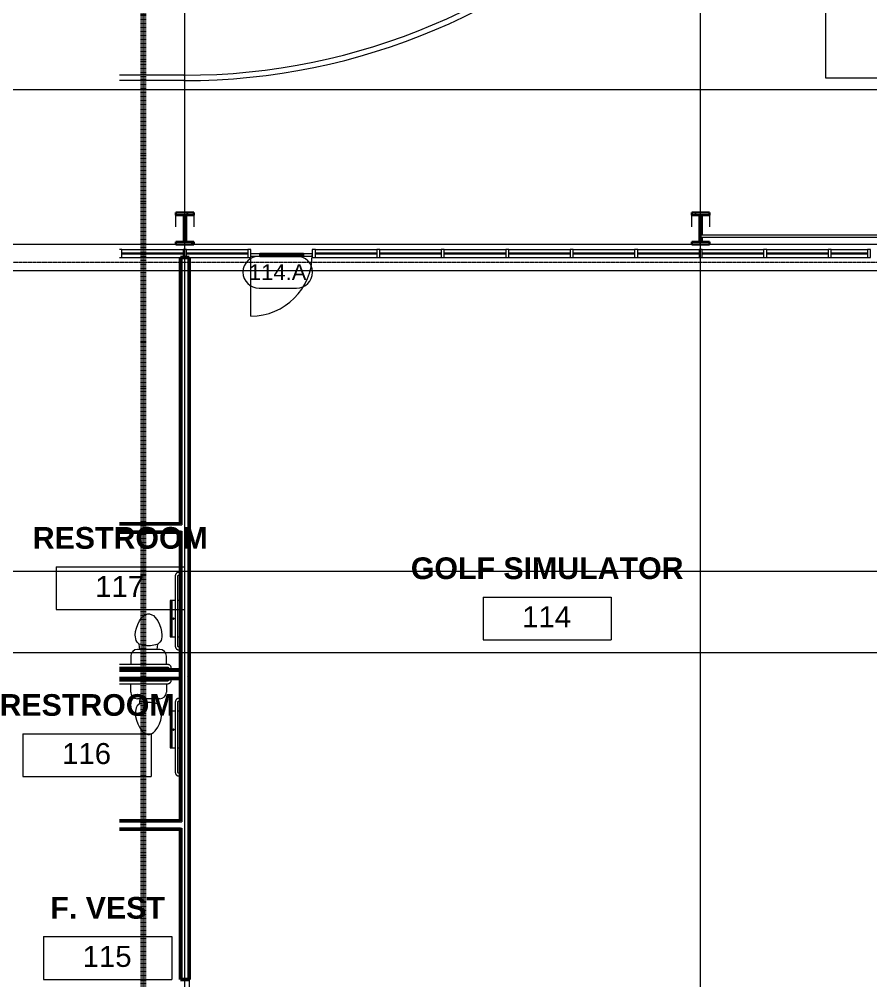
# Model space of a CAD drawing. Header units: inches. Extents: x 23906 to 26716, y -23130 to -20467.
# Drawn here: x 24151 to 24629, y -22773 to -22233 of the extents above; entities that cross this region are included whole.
import ezdxf

# ---------------------------------------------------------------- set-up
doc = ezdxf.new("R2010")
doc.units = ezdxf.units.IN
doc.header["$MEASUREMENT"] = 0
doc.linetypes.add('Dash_2_', pattern=[0.25, 0.125, -0.125])
doc.linetypes.add('Grid Line 1_2_', pattern=[0.875, 0.5, -0.125, 0.125, -0.125])
for name, color, linetype, lineweight in [('A-ANNO-MATC', 214, 'Dash_2_', 140), ('A-AREA', 32, 'Continuous', 9), ('A-AREA-IDEN', 2, 'Continuous', 9), ('A-DOOR', 31, 'Continuous', 13), ('A-DOOR-IDEN', 31, 'Continuous', 9), ('A-FLOR', 192, 'Continuous', 13), ('A-FLOR-HRAL', 11, 'Continuous', 9), ('A-GLAZ-CURT', 52, 'Continuous', 9), ('A-GLAZ-CWMG', 51, 'Continuous', 9), ('A-WALL', 113, 'Continuous', 13), ('A-WALL-PATT', 111, 'Continuous', 50), ('G-ANNO-SYMB', 111, 'Continuous', 9), ('I-WALL', 2, 'Continuous', 13), ('P-SANR-FIXT', 6, 'Continuous', 9), ('Q-SPCQ', 91, 'Continuous', 9), ('S-BEAM', 12, 'Continuous', 9), ('S-GRID', 1, 'Continuous', 9)]:
    doc.layers.add(name, color=color, linetype=linetype, lineweight=lineweight)
doc.styles.add('Arial_1', font='arial.ttf', dxfattribs={"height": 8.851796})
doc.styles.add('Arial_2', font='arial.ttf', dxfattribs={"height": 11.802395})
doc.styles.add('Arial_B_1', font='arialbd.ttf', dxfattribs={"height": 12.177074})
pattern_1 = [(0, (0, 0), (30.72, 7.68), [1.267, -21.773, 1.267, -21.773, -122.88]), (0, (0, 0), (30.72, 7.68), [-46.08, 1.267, -44.813, 1.267, -21.773, -53.76]), (0, (0, 0), (30.72, 7.68), [-115.2, 1.267, -14.093, 1.267, -37.133]), (120, (11.52, 3.84), (-22.0110751, 22.7643004), [1.267, -21.773, 1.267, -21.773, -122.88]), (120, (11.52, 3.84), (-22.0110751, 22.7643004), [-46.08, 1.267, -44.813, 1.267, -21.773, -53.76]), (120, (11.52, 3.84), (-22.0110751, 22.7643004), [-115.2, 1.267, -14.093, 1.267, -37.133]), (240, (15.36, 19.2), (-8.7089249, -30.4443004), [1.267, -21.773, 1.267, -21.773, -122.88]), (240, (15.36, 19.2), (-8.7089249, -30.4443004), [-46.08, 1.267, -44.813, 1.267, -21.773, -53.76]), (240, (15.36, 19.2), (-8.7089249, -30.4443004), [-115.2, 1.267, -14.093, 1.267, -37.133])]
pattern_2 = [(225, (24533.39, -22360.053), (9.503515, -9.503515), []), (225, (24533.39, -22374.453), (9.503515, -9.503515), [])]
pattern_3 = [(225, (24243.89, -22360.053), (9.503515, -9.503515), []), (225, (24243.89, -22374.453), (9.503515, -9.503515), [])]

# ---------------------------------------------------------------- blocks, each defined once
blk = doc.blocks.new('Toilet-Domestic-3D - Toilet-Domestic-3D-3240-Enlarged First Floor Plan _East_')
at = {"layer": 'P-SANR-FIXT', "color": 7}
for p, q in [((-9.98, 17.98), (-9.98, 19.48)), ((-9.98, 11.75), (-9.98, 16.48)), ((9.98, 19.48), (9.98, 17.98)), ((9.98, 16.48), (9.98, 11.75)), ((6.25, 8.02), (-6.25, 8.02)), ((-4.86, 8.02), (-5.21, 5)), ((-3.84, 5.5), (-5.21, 5)), ((-1, 6), (-3.84, 5.5)), ((1, 6), (-1, 6)), ((3.84, 5.5), (1, 6)), ((5.21, 5), (3.84, 5.5)), ((4.86, 8.02), (5.21, 5)), ((-7.41, 1), (-7.5, 0)), ((-7.5, 0), (-7.33, -1.99)), ((-7.24, 2), (-7.41, 1)), ((-6.97, 3), (-7.24, 2)), ((-6.4, 4), (-6.97, 3)), ((-5.21, 5), (-6.4, 4)), ((6.4, 4), (5.21, 5)), ((6.97, 3), (6.4, 4)), ((7.24, 2), (6.97, 3)), ((7.41, 1), (7.24, 2)), ((7.33, -1.99), (7.5, 0)), ((7.5, 0), (7.41, 1)), ((-7.33, -1.99), (-6.79, -4)), ((-6.79, -4), (-6.06, -6)), ((6.06, -6), (6.79, -4)), ((6.79, -4), (7.33, -1.99)), ((-6.06, -6), (-5.13, -8)), ((-5.13, -8), (-3.74, -10)), ((-3.74, -10), (-2.74, -11)), ((2.74, -11), (3.74, -10)), ((3.74, -10), (5.13, -8)), ((5.13, -8), (6.06, -6)), ((-2.74, -11), (-1.87, -11.5)), ((-1.87, -11.5), (-0.5, -12)), ((-0.5, -12), (0.5, -12)), ((0.5, -12), (1.87, -11.5)), ((1.87, -11.5), (2.74, -11))]:
    blk.add_line(p, q, dxfattribs=at)
for centre, start, end in [((-6.25, 11.75), 180, 270), ((6.25, 11.75), 270, 360)]:
    blk.add_arc(centre, 3.73, start, end, dxfattribs=at)
blk = doc.blocks.new('Toilet-Domestic-3D - Toilet-Domestic-3D-V19-Enlarged First Floor Plan _East_')
at = {"layer": 'P-SANR-FIXT', "color": 7}
for p, q in [((-3.74, 10), (-2.74, 11)), ((-2.74, 11), (-1.87, 11.5)), ((-1.87, 11.5), (-0.5, 12)), ((-0.5, 12), (0.5, 12)), ((0.5, 12), (1.87, 11.5)), ((1.87, 11.5), (2.74, 11)), ((2.74, 11), (3.74, 10)), ((-6.79, 4), (-6.06, 6)), ((-6.06, 6), (-5.13, 8)), ((-5.13, 8), (-3.74, 10)), ((3.74, 10), (5.13, 8)), ((5.13, 8), (6.06, 6)), ((6.06, 6), (6.79, 4)), ((-7.5, 0), (-7.33, 1.99)), ((-7.33, 1.99), (-6.79, 4)), ((6.79, 4), (7.33, 1.99)), ((7.33, 1.99), (7.5, 0)), ((-7.41, -1), (-7.5, 0)), ((-7.24, -2), (-7.41, -1)), ((-6.97, -3), (-7.24, -2)), ((-6.4, -4), (-6.97, -3)), ((-5.21, -5), (-6.4, -4)), ((-3.84, -5.5), (-5.21, -5)), ((-4.86, -8.02), (-5.21, -5)), ((5.21, -5), (3.84, -5.5)), ((4.86, -8.02), (5.21, -5)), ((6.4, -4), (5.21, -5)), ((6.97, -3), (6.4, -4)), ((7.24, -2), (6.97, -3)), ((7.41, -1), (7.24, -2)), ((7.5, 0), (7.41, -1)), ((6.25, -8.02), (-6.25, -8.02)), ((-1, -6), (-3.84, -5.5)), ((1, -6), (-1, -6)), ((3.84, -5.5), (1, -6)), ((-9.98, -11.75), (-9.98, -16.48)), ((9.98, -16.48), (9.98, -11.75)), ((-9.98, -17.98), (-9.98, -19.48)), ((9.98, -19.48), (9.98, -17.98))]:
    blk.add_line(p, q, dxfattribs=at)
for centre, start, end in [((-6.25, -11.75), 90, 180), ((6.25, -11.75), 0, 90)]:
    blk.add_arc(centre, 3.73, start, end, dxfattribs=at)
blk = doc.blocks.new('817_Grab_Bars - 8170-001420-V35-Enlarged First Floor Plan _East_')
at = {"layer": 'Q-SPCQ', "color": 7}
for p, q in [((24234.27, -22595.24), (24207.11, -22595.24)), ((24207.11, -22596.74), (24234.27, -22596.74)), ((24234.77, -22597.24), (24234.77, -22597.96)), ((24236.27, -22597.96), (24236.27, -22597.24)), ((24233.95, -22597.96), (24233.95, -22598.24)), ((24233.95, -22597.96), (24235.52, -22597.96)), ((24235.52, -22597.96), (24237.08, -22597.96)), ((24237.08, -22598.24), (24237.08, -22597.96))]:
    blk.add_line(p, q, dxfattribs=at)
at = {"layer": 'Q-SPCQ', "color": 7, "flags": 128}
for points in [[(24236.27, -22597.24), (24236.26, -22597.16), (24236.26, -22597.08), (24236.25, -22597), (24236.24, -22596.92), (24236.23, -22596.84), (24236.21, -22596.76), (24236.19, -22596.69), (24236.16, -22596.61), (24236.14, -22596.54), (24236.11, -22596.46), (24236.07, -22596.39), (24236.04, -22596.32), (24236, -22596.25), (24235.96, -22596.18), (24235.92, -22596.11), (24235.87, -22596.05), (24235.82, -22595.98), (24235.77, -22595.92), (24235.71, -22595.86), (24235.66, -22595.81), (24235.6, -22595.75), (24235.54, -22595.7), (24235.48, -22595.65), (24235.41, -22595.6), (24235.35, -22595.56), (24235.28, -22595.52), (24235.21, -22595.48), (24235.14, -22595.44), (24235.06, -22595.41), (24234.99, -22595.38), (24234.91, -22595.35), (24234.84, -22595.32), (24234.76, -22595.3), (24234.68, -22595.28), (24234.61, -22595.27), (24234.53, -22595.26), (24234.45, -22595.25), (24234.37, -22595.24), (24234.29, -22595.24), (24234.27, -22595.24)], [(24234.27, -22596.74), (24234.29, -22596.74), (24234.31, -22596.74), (24234.33, -22596.74), (24234.34, -22596.75), (24234.36, -22596.75), (24234.38, -22596.75), (24234.4, -22596.76), (24234.42, -22596.77), (24234.44, -22596.77), (24234.46, -22596.78), (24234.48, -22596.79), (24234.5, -22596.8), (24234.51, -22596.81), (24234.53, -22596.82), (24234.55, -22596.83), (24234.56, -22596.84), (24234.58, -22596.85), (24234.59, -22596.86), (24234.61, -22596.88), (24234.62, -22596.89), (24234.64, -22596.91), (24234.65, -22596.92), (24234.66, -22596.94), (24234.67, -22596.95), (24234.69, -22596.97), (24234.7, -22596.99), (24234.71, -22597), (24234.72, -22597.02), (24234.72, -22597.04), (24234.73, -22597.06), (24234.74, -22597.08), (24234.74, -22597.1), (24234.75, -22597.12), (24234.75, -22597.14), (24234.76, -22597.16), (24234.76, -22597.18), (24234.76, -22597.19), (24234.76, -22597.21), (24234.77, -22597.23), (24234.77, -22597.24)]]:
    blk.add_lwpolyline(points, dxfattribs=at)
blk = doc.blocks.new('817_Grab_Bars - 8170-001420-V36-Enlarged First Floor Plan _East_')
at = {"layer": 'Q-SPCQ', "color": 7}
for p, q in [((24234.27, -22604.49), (24207.11, -22604.49)), ((24207.11, -22605.99), (24234.27, -22605.99)), ((24233.95, -22602.99), (24233.95, -22603.27)), ((24235.52, -22603.27), (24233.95, -22603.27)), ((24234.77, -22603.27), (24234.77, -22603.99)), ((24237.08, -22603.27), (24235.52, -22603.27)), ((24236.27, -22603.99), (24236.27, -22603.27)), ((24237.08, -22603.27), (24237.08, -22602.99))]:
    blk.add_line(p, q, dxfattribs=at)
at = {"layer": 'Q-SPCQ', "color": 7, "flags": 128}
for points in [[(24234.27, -22605.99), (24234.35, -22605.99), (24234.43, -22605.98), (24234.5, -22605.98), (24234.58, -22605.96), (24234.66, -22605.95), (24234.74, -22605.93), (24234.82, -22605.91), (24234.89, -22605.89), (24234.97, -22605.86), (24235.04, -22605.83), (24235.12, -22605.8), (24235.19, -22605.76), (24235.26, -22605.73), (24235.33, -22605.68), (24235.39, -22605.64), (24235.46, -22605.59), (24235.52, -22605.55), (24235.58, -22605.49), (24235.64, -22605.44), (24235.7, -22605.38), (24235.75, -22605.33), (24235.81, -22605.26), (24235.86, -22605.2), (24235.9, -22605.14), (24235.95, -22605.07), (24235.99, -22605), (24236.03, -22604.93), (24236.07, -22604.86), (24236.1, -22604.79), (24236.13, -22604.72), (24236.16, -22604.64), (24236.18, -22604.56), (24236.2, -22604.49), (24236.22, -22604.41), (24236.24, -22604.33), (24236.25, -22604.25), (24236.26, -22604.17), (24236.26, -22604.09), (24236.27, -22604.01), (24236.27, -22603.99)], [(24234.77, -22603.99), (24234.76, -22604.01), (24234.76, -22604.03), (24234.76, -22604.05), (24234.76, -22604.07), (24234.76, -22604.09), (24234.75, -22604.11), (24234.75, -22604.13), (24234.74, -22604.15), (24234.73, -22604.17), (24234.73, -22604.19), (24234.72, -22604.2), (24234.71, -22604.22), (24234.7, -22604.24), (24234.69, -22604.26), (24234.68, -22604.27), (24234.67, -22604.29), (24234.65, -22604.3), (24234.64, -22604.32), (24234.63, -22604.33), (24234.61, -22604.35), (24234.6, -22604.36), (24234.58, -22604.38), (24234.57, -22604.39), (24234.55, -22604.4), (24234.54, -22604.41), (24234.52, -22604.42), (24234.5, -22604.43), (24234.48, -22604.44), (24234.46, -22604.45), (24234.45, -22604.46), (24234.43, -22604.46), (24234.41, -22604.47), (24234.39, -22604.47), (24234.37, -22604.48), (24234.35, -22604.48), (24234.33, -22604.49), (24234.31, -22604.49), (24234.29, -22604.49), (24234.27, -22604.49), (24234.27, -22604.49)]]:
    blk.add_lwpolyline(points, dxfattribs=at)
blk = doc.blocks.new('817_Grab_Bars - 8170-001420-V28-Enlarged First Floor Plan _East_')
at = {"layer": 'Q-SPCQ', "color": 7}
for p, q in [((25498.52, -22645.55), (25498.52, -22685.05)), ((25500.02, -22685.05), (25500.02, -22645.55)), ((25501.23, -22643.55), (25500.52, -22643.55)), ((25500.52, -22645.05), (25501.23, -22645.05)), ((25501.52, -22642.74), (25501.23, -22642.74)), ((25501.23, -22644.3), (25501.23, -22642.74)), ((25501.23, -22645.87), (25501.23, -22644.3)), ((25501.23, -22645.87), (25501.52, -22645.87)), ((25501.23, -22685.55), (25500.52, -22685.55)), ((25500.52, -22687.05), (25501.23, -22687.05)), ((25501.52, -22684.74), (25501.23, -22684.74)), ((25501.23, -22686.3), (25501.23, -22684.74)), ((25501.23, -22687.87), (25501.23, -22686.3)), ((25501.23, -22687.87), (25501.52, -22687.87))]:
    blk.add_line(p, q, dxfattribs=at)
at = {"layer": 'Q-SPCQ', "color": 7, "flags": 128}
for points in [[(25500.52, -22643.55), (25500.44, -22643.55), (25500.36, -22643.56), (25500.28, -22643.57), (25500.2, -22643.58), (25500.12, -22643.59), (25500.04, -22643.61), (25499.96, -22643.63), (25499.89, -22643.65), (25499.81, -22643.68), (25499.74, -22643.71), (25499.66, -22643.74), (25499.59, -22643.78), (25499.52, -22643.82), (25499.45, -22643.86), (25499.39, -22643.9), (25499.32, -22643.95), (25499.26, -22644), (25499.2, -22644.05), (25499.14, -22644.1), (25499.08, -22644.16), (25499.03, -22644.22), (25498.97, -22644.28), (25498.92, -22644.34), (25498.88, -22644.41), (25498.83, -22644.47), (25498.79, -22644.54), (25498.75, -22644.61), (25498.72, -22644.68), (25498.68, -22644.75), (25498.65, -22644.83), (25498.62, -22644.9), (25498.6, -22644.98), (25498.58, -22645.06), (25498.56, -22645.13), (25498.54, -22645.21), (25498.53, -22645.29), (25498.52, -22645.37), (25498.52, -22645.45), (25498.52, -22645.53), (25498.52, -22645.55)], [(25500.02, -22645.55), (25500.02, -22645.53), (25500.02, -22645.51), (25500.02, -22645.49), (25500.02, -22645.47), (25500.03, -22645.45), (25500.03, -22645.43), (25500.03, -22645.41), (25500.04, -22645.4), (25500.05, -22645.38), (25500.05, -22645.36), (25500.06, -22645.34), (25500.07, -22645.32), (25500.08, -22645.3), (25500.09, -22645.29), (25500.1, -22645.27), (25500.11, -22645.25), (25500.13, -22645.24), (25500.14, -22645.22), (25500.15, -22645.21), (25500.17, -22645.19), (25500.18, -22645.18), (25500.2, -22645.17), (25500.21, -22645.16), (25500.23, -22645.14), (25500.25, -22645.13), (25500.26, -22645.12), (25500.28, -22645.11), (25500.3, -22645.1), (25500.32, -22645.09), (25500.33, -22645.09), (25500.35, -22645.08), (25500.37, -22645.07), (25500.39, -22645.07), (25500.41, -22645.06), (25500.43, -22645.06), (25500.45, -22645.06), (25500.47, -22645.05), (25500.49, -22645.05), (25500.51, -22645.05), (25500.52, -22645.05)], [(25498.52, -22685.05), (25498.52, -22685.13), (25498.52, -22685.21), (25498.53, -22685.29), (25498.54, -22685.37), (25498.56, -22685.45), (25498.57, -22685.53), (25498.59, -22685.61), (25498.62, -22685.68), (25498.64, -22685.76), (25498.67, -22685.83), (25498.71, -22685.9), (25498.74, -22685.98), (25498.78, -22686.05), (25498.82, -22686.12), (25498.86, -22686.18), (25498.91, -22686.25), (25498.96, -22686.31), (25499.01, -22686.37), (25499.07, -22686.43), (25499.12, -22686.49), (25499.18, -22686.54), (25499.24, -22686.59), (25499.3, -22686.64), (25499.37, -22686.69), (25499.43, -22686.74), (25499.5, -22686.78), (25499.57, -22686.82), (25499.64, -22686.85), (25499.72, -22686.89), (25499.79, -22686.92), (25499.87, -22686.94), (25499.94, -22686.97), (25500.02, -22686.99), (25500.1, -22687.01), (25500.18, -22687.02), (25500.25, -22687.04), (25500.33, -22687.04), (25500.41, -22687.05), (25500.49, -22687.05), (25500.52, -22687.05)], [(25500.52, -22685.55), (25500.5, -22685.55), (25500.48, -22685.55), (25500.46, -22685.55), (25500.44, -22685.55), (25500.42, -22685.54), (25500.4, -22685.54), (25500.38, -22685.53), (25500.36, -22685.53), (25500.34, -22685.52), (25500.32, -22685.51), (25500.3, -22685.51), (25500.28, -22685.5), (25500.27, -22685.49), (25500.25, -22685.48), (25500.23, -22685.47), (25500.22, -22685.45), (25500.2, -22685.44), (25500.19, -22685.43), (25500.17, -22685.42), (25500.16, -22685.4), (25500.14, -22685.39), (25500.13, -22685.37), (25500.12, -22685.36), (25500.11, -22685.34), (25500.09, -22685.32), (25500.08, -22685.31), (25500.07, -22685.29), (25500.07, -22685.27), (25500.06, -22685.25), (25500.05, -22685.23), (25500.04, -22685.22), (25500.04, -22685.2), (25500.03, -22685.18), (25500.03, -22685.16), (25500.02, -22685.14), (25500.02, -22685.12), (25500.02, -22685.1), (25500.02, -22685.08), (25500.02, -22685.06), (25500.02, -22685.05)]]:
    blk.add_lwpolyline(points, dxfattribs=at)
blk = doc.blocks.new('Dispenser-Toilet_Tissue-Frost_Products_LTD_-Jumbo-169 - Steel-Brushed-Stainless_Steel-V37-Enlarged First Floor Plan _East_')
at = {"layer": 'Q-SPCQ', "color": 50, "lineweight": 20}
for p, q in [((24235.66, -22559.4), (24235.66, -22560.75)), ((24235.82, -22559.24), (24235.82, -22579.74)), ((24236.58, -22559.24), (24235.82, -22559.24)), ((24236.58, -22559.3), (24236.58, -22559.24)), ((24236.58, -22579.68), (24236.58, -22559.3)), ((24236.62, -22559.3), (24236.58, -22559.3)), ((24236.62, -22559.3), (24236.62, -22579.68)), ((24236.68, -22579.74), (24236.68, -22559.24)), ((24238.52, -22559.24), (24236.68, -22559.24)), ((24241.52, -22559.24), (24240.02, -22559.24)), ((24235.56, -22560.91), (24235.56, -22563.08)), ((24235.56, -22564.74), (24235.56, -22574.24)), ((24235.66, -22560.75), (24235.66, -22578.23)), ((24235.66, -22563.24), (24235.66, -22564.55)), ((24237.28, -22569.45), (24237.28, -22569.53)), ((24237.61, -22569.45), (24237.28, -22569.45)), ((24237.28, -22569.53), (24237.61, -22569.53)), ((24237.61, -22569.53), (24237.61, -22569.45)), ((24235.56, -22575.89), (24235.56, -22578.07)), ((24235.66, -22574.43), (24235.66, -22575.73)), ((24235.66, -22578.23), (24235.66, -22579.58)), ((24235.82, -22579.74), (24236.58, -22579.74)), ((24236.58, -22579.74), (24236.58, -22579.68)), ((24236.58, -22579.68), (24236.62, -22579.68)), ((24236.68, -22579.74), (24238.52, -22579.74)), ((24240.02, -22579.74), (24241.52, -22579.74))]:
    blk.add_line(p, q, dxfattribs=at)
for radius in [0.438, 0.357]:
    blk.add_circle((24237.43, -22569.49), radius, dxfattribs=at)
for centre, radius, start, end in [((24235.82, -22559.4), 0.16, 90, 179.0019), ((24236.68, -22559.3), 0.0601, 90, 177.3185), ((24235.74, -22560.91), 0.18, 116.3878, 180), ((24235.67, -22562.47), 0.118, 97.6431, 169.1884), ((24235.71, -22562.46), 0.151, 182.679, 250.3653), ((24235.74, -22562.49), 0.18, 180, 243.6084), ((24235.71, -22562.49), 0.151, 183.1667, 250.3726), ((24235.67, -22563.07), 0.119, 98.4805, 169.9599), ((24235.71, -22563.06), 0.151, 182.679, 250.3659), ((24235.71, -22563.07), 0.151, 182.679, 250.3659), ((24235.74, -22563.08), 0.18, 180, 243.6122), ((24235.78, -22564.74), 0.22, 123.0557, 180), ((24235.78, -22574.24), 0.22, 180, 236.9443), ((24235.74, -22575.89), 0.18, 116.3878, 180), ((24235.71, -22575.9), 0.151, 109.6341, 177.321), ((24235.71, -22575.91), 0.151, 109.6341, 177.321), ((24235.67, -22575.91), 0.119, 190.0401, 261.5195), ((24235.74, -22576.48), 0.18, 116.3878, 180), ((24235.71, -22576.49), 0.151, 109.6341, 176.8331), ((24235.71, -22576.52), 0.151, 109.6341, 177.321), ((24235.67, -22576.51), 0.118, 190.8116, 262.3569), ((24235.74, -22578.07), 0.18, 180, 243.6122), ((24235.82, -22579.58), 0.16, 180, 270), ((24236.68, -22579.68), 0.06, 180, 270)]:
    blk.add_arc(centre, radius, start, end, dxfattribs=at)
blk = doc.blocks.new('Dispenser-Toilet_Tissue-Frost_Products_LTD_-Jumbo-169 - Steel-Brushed-Stainless_Steel-V38-Enlarged First Floor Plan _East_')
at = {"layer": 'Q-SPCQ', "color": 50, "lineweight": 20}
for p, q in [((24235.56, -22623.16), (24235.56, -22625.33)), ((24235.66, -22621.65), (24235.66, -22623)), ((24235.66, -22623), (24235.66, -22640.48)), ((24235.82, -22621.49), (24235.82, -22641.99)), ((24236.58, -22621.49), (24235.82, -22621.49)), ((24236.58, -22621.55), (24236.58, -22621.49)), ((24236.58, -22641.93), (24236.58, -22621.55)), ((24236.62, -22621.55), (24236.58, -22621.55)), ((24236.62, -22621.55), (24236.62, -22641.93)), ((24236.68, -22641.99), (24236.68, -22621.49)), ((24238.52, -22621.49), (24236.68, -22621.49)), ((24241.52, -22621.49), (24240.01, -22621.49)), ((24235.56, -22626.99), (24235.56, -22636.49)), ((24235.66, -22625.49), (24235.66, -22626.8)), ((24237.28, -22631.7), (24237.28, -22631.78)), ((24237.61, -22631.7), (24237.28, -22631.7)), ((24237.28, -22631.78), (24237.61, -22631.78)), ((24237.61, -22631.78), (24237.61, -22631.7)), ((24235.56, -22638.14), (24235.56, -22640.32)), ((24235.66, -22636.68), (24235.66, -22637.98)), ((24235.66, -22640.48), (24235.66, -22641.83)), ((24235.82, -22641.99), (24236.58, -22641.99)), ((24236.58, -22641.99), (24236.58, -22641.93)), ((24236.58, -22641.93), (24236.62, -22641.93)), ((24236.68, -22641.99), (24238.52, -22641.99)), ((24240.02, -22641.99), (24241.52, -22641.99))]:
    blk.add_line(p, q, dxfattribs=at)
for radius in [0.438, 0.357]:
    blk.add_circle((24237.43, -22631.74), radius, dxfattribs=at)
for centre, radius, start, end in [((24235.74, -22623.16), 0.18, 116.3878, 180), ((24235.82, -22621.65), 0.16, 90, 179.0019), ((24236.68, -22621.55), 0.0601, 90, 177.3185), ((24235.67, -22624.72), 0.118, 97.6431, 169.1884), ((24235.71, -22624.71), 0.151, 182.679, 250.3653), ((24235.74, -22624.74), 0.18, 180, 243.6084), ((24235.71, -22624.74), 0.151, 183.1667, 250.3726), ((24235.67, -22625.32), 0.119, 98.4805, 169.9599), ((24235.71, -22625.31), 0.151, 182.679, 250.3659), ((24235.71, -22625.32), 0.151, 182.679, 250.3659), ((24235.74, -22625.33), 0.18, 180, 243.6122), ((24235.78, -22626.99), 0.22, 123.0557, 180), ((24235.78, -22636.49), 0.22, 180, 236.9443), ((24235.74, -22638.14), 0.18, 116.3878, 180), ((24235.71, -22638.15), 0.151, 109.6341, 177.321), ((24235.71, -22638.16), 0.151, 109.6341, 177.321), ((24235.67, -22638.16), 0.119, 190.0401, 261.5195), ((24235.74, -22638.73), 0.18, 116.3878, 180), ((24235.71, -22638.74), 0.151, 109.6341, 176.8331), ((24235.71, -22638.77), 0.151, 109.6341, 177.321), ((24235.67, -22638.76), 0.118, 190.8116, 262.3569), ((24235.74, -22640.32), 0.18, 180, 243.6122), ((24235.82, -22641.83), 0.16, 180, 270), ((24236.68, -22641.93), 0.06, 180, 270)]:
    blk.add_arc(centre, radius, start, end, dxfattribs=at)
blk = doc.blocks.new('Locker Rooms and Restrooms_rvt-1-Enlarged First Floor Plan _East_')
at = {"layer": 'A-WALL-PATT', "lineweight": 9}
h = blk.add_hatch(dxfattribs=at)
h.set_pattern_fill('FP_8', style=0, pattern_type=2)
h.set_pattern_definition(pattern_1)
h.paths.add_polyline_path([(24241.52, -22598.87), (24241.52, -22598.24), (24207.11, -22598.24), (24207.11, -22598.87), (24240.89, -22598.87)], flags=0)
at = {"layer": 'A-WALL', "color": 10}
for p, q in [((24207.11, -22598.87), (24240.89, -22598.87)), ((24207.11, -22602.37), (24240.89, -22602.37)), ((24240.89, -22602.37), (24240.89, -22598.87))]:
    blk.add_line(p, q, dxfattribs=at)
at = {"layer": 'I-WALL', "color": 250, "lineweight": 50}
for p, q in [((24241.52, -22598.24), (24207.11, -22598.24)), ((24241.52, -22598.87), (24241.52, -22598.24)), ((24241.52, -22602.37), (24241.52, -22598.87)), ((24241.52, -22602.99), (24241.52, -22602.37)), ((24207.11, -22602.99), (24241.52, -22602.99))]:
    blk.add_line(p, q, dxfattribs=at)
at = {"color": 10, "lineweight": 13}
for name, p in [('817_Grab_Bars - 8170-001420-V28-Enlarged First Floor Plan _East_', (-1260, 100.06)), ('Dispenser-Toilet_Tissue-Frost_Products_LTD_-Jumbo-169 - Steel-Brushed-Stainless_Steel-V37-Enlarged First Floor Plan _East_', (0, 0)), ('Toilet-Domestic-3D - Toilet-Domestic-3D-V19-Enlarged First Floor Plan _East_', (24223.52, -22578.76)), ('817_Grab_Bars - 8170-001420-V35-Enlarged First Floor Plan _East_', (0, 0)), ('817_Grab_Bars - 8170-001420-V36-Enlarged First Floor Plan _East_', (0, 0)), ('Toilet-Domestic-3D - Toilet-Domestic-3D-3240-Enlarged First Floor Plan _East_', (24223.52, -22622.47)), ('817_Grab_Bars - 8170-001420-V28-Enlarged First Floor Plan _East_', (-1260, 29.31)), ('Dispenser-Toilet_Tissue-Frost_Products_LTD_-Jumbo-169 - Steel-Brushed-Stainless_Steel-V38-Enlarged First Floor Plan _East_', (0, 0))]:
    blk.add_blockref(name, p, dxfattribs=at)
blk = doc.blocks.new('Top Rail Type - Top Rail_Internal_-939601-Enlarged First Floor Plan _East_')
at = {"layer": 'A-FLOR-HRAL'}
for p, q in [((24243.39, -22264.53), (24207.11, -22264.53)), ((24243.39, -22267.58), (24207.11, -22267.58))]:
    blk.add_line(p, q, dxfattribs=at)
for radius in [358.48, 361.52]:
    blk.add_arc((24243.39, -21906.05), radius, 270, 0, dxfattribs=at)
blk = doc.blocks.new('columns and girder2 - one-V12-Enlarged First Floor Plan _East_')
at = {"layer": 'S-BEAM'}
h = blk.add_hatch(dxfattribs=at)
h.set_pattern_fill('FP_17', color=256, style=0, pattern_type=2)
h.set_pattern_definition(pattern_2)
h.paths.add_polyline_path([(5, -0.5), (-5, -0.5), (-5, -2), (5, -2)], flags=0)
h.paths.add_polyline_path([(-5, -17.03), (-5, -18.55), (5, -18.55), (5, -17.03)], flags=0)
h.paths.add_polyline_path([(-5, -1204.89), (-5, -1206.4), (5, -1206.4), (5, -1204.89)], flags=0)
h.paths.add_polyline_path([(5, -1224.25), (-5, -1224.25), (-5, -1225), (5, -1225)], flags=0)
h = blk.add_hatch(dxfattribs=at)
h.set_pattern_fill('FP_17', color=256, style=0, pattern_type=2)
h.set_pattern_definition(pattern_2)
h.paths.add_polyline_path([(0.62, -2), (-0.63, -2), (-0.63, -4.72), (0, -4.72), (0.26, -4.87), (0.35, -5.27), (0.26, -5.57), (0, -5.72), (-0.63, -5.72), (-0.63, -17.03), (0.62, -17.03), (0.62, -3.95)], flags=0)
h.paths.add_polyline_path([(-0.63, -1206.4), (-0.6, -1215.22), (-0.3, -1215.22), (-0.03, -1215.36), (0.08, -1215.72), (-0.04, -1216.07), (-0.32, -1216.21), (-0.63, -1216.22), (-0.63, -1224.25), (0.62, -1224.25), (0.62, -1206.4)], flags=0)
at = {"layer": 'S-BEAM', "lineweight": 30}
for p, q in [((5, -0.5), (-5, -0.5)), ((-5, -0.5), (-5, -2)), ((-5, -2), (5, -2)), ((0.62, -2), (-0.63, -2)), ((-0.63, -2), (-0.63, -4.72)), ((0.62, -17.03), (0.62, -2)), ((5, -2), (5, -0.5)), ((-0.63, -5.72), (-0.63, -17.03)), ((5, -17.03), (-5, -17.03)), ((-5, -17.03), (-5, -18.55)), ((-5, -18.55), (5, -18.55)), ((-0.63, -17.03), (0.62, -17.03)), ((5, -18.55), (5, -17.03))]:
    blk.add_line(p, q, dxfattribs=at)
at = {"layer": 'S-BEAM'}
for p, q in [((-5, -17.03), (-5, -10.42)), ((5, -10.42), (5, -17.03))]:
    blk.add_line(p, q, dxfattribs=at)
blk = doc.blocks.new('columns and girder2 - one-V13-Enlarged First Floor Plan _East_')
at = {"layer": 'S-BEAM'}
h = blk.add_hatch(dxfattribs=at)
h.set_pattern_fill('FP_18', color=256, style=0, pattern_type=2)
h.set_pattern_definition(pattern_3)
h.paths.add_polyline_path([(-5, -0.5), (-5, -2), (5, -2), (5, -0.5)], flags=0)
h.paths.add_polyline_path([(5, -17.03), (-5, -17.03), (-5, -18.55), (5, -18.55)], flags=0)
h.paths.add_polyline_path([(-5, -1204.89), (-5, -1206.4), (5, -1206.4), (5, -1204.89)], flags=0)
h.paths.add_polyline_path([(5, -1224.25), (-5, -1224.25), (-5, -1225), (5, -1225)], flags=0)
h = blk.add_hatch(dxfattribs=at)
h.set_pattern_fill('FP_18', color=256, style=0, pattern_type=2)
h.set_pattern_definition(pattern_3)
h.paths.add_polyline_path([(0.62, -2), (-0.63, -2), (-0.63, -17.03), (0.62, -17.03)], flags=0)
h.paths.add_polyline_path([(-0.63, -1206.4), (-0.63, -1224.25), (0.62, -1224.25), (0.62, -1206.4)], flags=0)
at = {"layer": 'S-BEAM', "lineweight": 30}
for p, q in [((5, -0.5), (-5, -0.5)), ((-5, -0.5), (-5, -2)), ((-5, -2), (5, -2)), ((0.62, -2), (-0.63, -2)), ((-0.63, -2), (-0.63, -17.03)), ((0.62, -17.03), (0.62, -2)), ((5, -2), (5, -0.5)), ((5, -17.03), (-5, -17.03)), ((-5, -17.03), (-5, -18.55)), ((-5, -18.55), (5, -18.55)), ((-0.63, -17.03), (0.62, -17.03)), ((5, -18.55), (5, -17.03))]:
    blk.add_line(p, q, dxfattribs=at)
at = {"layer": 'S-BEAM'}
for p, q in [((-5, -17.03), (-5, -10.42)), ((5, -10.42), (5, -17.03))]:
    blk.add_line(p, q, dxfattribs=at)
blk = doc.blocks.new('System Panel - Interior Glazing-1259709-Enlarged First Floor Plan _East_')
at = {"layer": 'A-GLAZ-CURT', "lineweight": 13}
for p, q in [((10.1875, -0.5625), (-10.1875, -0.5625)), ((-10.1875, -0.5625), (-10.1875, -0.9375)), ((-10.1875, -0.9375), (10.1875, -0.9375)), ((10.1875, -0.9375), (10.1875, -0.5625))]:
    blk.add_line(p, q, dxfattribs=at)
blk = doc.blocks.new('System Panel - Interior Glazing-1220293-Enlarged First Floor Plan _East_')
at = {"layer": 'A-GLAZ-CURT', "lineweight": 13}
for p, q in [((17.21875, -0.5625), (-17.21875, -0.5625)), ((-17.21875, -0.5625), (-17.21875, -0.9375)), ((-17.21875, -0.9375), (17.21875, -0.9375)), ((17.21875, -0.9375), (17.21875, -0.5625))]:
    blk.add_line(p, q, dxfattribs=at)
blk = doc.blocks.new('Door_Single_Storefront - one-1305208-Enlarged First Floor Plan _East_')
at = {"layer": 'A-DOOR'}
for p, q in [((-17.21875, 0.75), (-12.21875, 0.75)), ((-17.21875, -34.4375), (-17.21875, 0)), ((-12.21875, 0.75), (-12.21875, -1)), ((12.21875, 0.75), (-12.21875, 0.75)), ((-12.21875, -0.5), (-12.21875, 0.25)), ((-12.21875, 0.25), (12.21875, 0.25)), ((12.21875, -1), (12.21875, 0.75)), ((12.21875, 0.75), (17.21875, 0.75)), ((12.21875, 0.25), (12.21875, -0.5)), ((-12.21875, -1), (-17.21875, -1)), ((12.21875, -0.5), (-12.21875, -0.5)), ((-12.21875, -1), (12.21875, -1)), ((17.21875, -1), (12.21875, -1))]:
    blk.add_line(p, q, dxfattribs=at)
blk.add_arc((-17.21875, 0), 34.4375, 270, 0, dxfattribs=at)
blk = doc.blocks.new('Rectangular Mullion - Interior 1_75_ x 4_5_-1259707-Enlarged First Floor Plan _East_')
at = {"layer": 'A-GLAZ-CWMG'}
for p, q in [((24606.64, -22362.3), (24627.02, -22362.3)), ((24606.64, -22366.8), (24627.02, -22366.8))]:
    blk.add_line(p, q, dxfattribs=at)
blk = doc.blocks.new('Rectangular Mullion - Interior 1_75_ x 4_5_-1179494-Enlarged First Floor Plan _East_')
at = {"layer": 'A-GLAZ-CWMG'}
for p, q in [((24570.45, -22362.3), (24604.89, -22362.3)), ((24570.45, -22366.8), (24604.89, -22366.8))]:
    blk.add_line(p, q, dxfattribs=at)
blk = doc.blocks.new('Rectangular Mullion - Interior 1_75_ x 4_5_-1305206-Enlarged First Floor Plan _East_')
at = {"layer": 'A-GLAZ-CWMG'}
for p, q in [((24317.14, -22362.3), (24351.58, -22362.3)), ((24317.14, -22366.8), (24351.58, -22366.8))]:
    blk.add_line(p, q, dxfattribs=at)
blk = doc.blocks.new('Rectangular Mullion - Interior 1_75_ x 4_5_-1305207-Enlarged First Floor Plan _East_')
at = {"layer": 'A-GLAZ-CWMG'}
for p, q in [((24244.77, -22362.3), (24279.2, -22362.3)), ((24246.27, -22366.8), (24279.2, -22366.8))]:
    blk.add_line(p, q, dxfattribs=at)
blk = doc.blocks.new('Rectangular Mullion - Interior 1_75_ x 4_5_-V45-Enlarged First Floor Plan _East_')
at = {"layer": 'A-GLAZ-CWMG'}
for p, q in [((24208.58, -22362.3), (24243.02, -22362.3)), ((24208.58, -22366.8), (24241.52, -22366.8))]:
    blk.add_line(p, q, dxfattribs=at)
blk = doc.blocks.new('Rectangular Mullion - Interior 1_75_ x 4_5_-1220298-Enlarged First Floor Plan _East_')
at = {"layer": 'A-GLAZ-CWMG', "lineweight": 20}
for p, q in [((0, 3), (-1.75, 3)), ((-1.75, 3), (-1.75, -1.5)), ((0, -1.5), (0, 3)), ((-1.75, -1.5), (0, -1.5))]:
    blk.add_line(p, q, dxfattribs=at)
blk = doc.blocks.new('Rectangular Mullion - Interior 1_75_ x 4_5_-1220290-Enlarged First Floor Plan _East_')
at = {"layer": 'A-GLAZ-CWMG', "lineweight": 20}
for p, q in [((-0.875, 3), (0.875, 3)), ((-0.875, -1.5), (-0.875, 3)), ((0.875, 3), (0.875, -1.5)), ((0.875, -1.5), (-0.875, -1.5))]:
    blk.add_line(p, q, dxfattribs=at)
blk = doc.blocks.new('Rectangular Mullion - Interior 1_75_ x 4_5_-V46-Enlarged First Floor Plan _East_')
at = {"layer": 'A-GLAZ-CWMG', "lineweight": 20}
for p, q in [((-0.88, 3), (0.59, 3)), ((-0.88, -1.5), (-0.88, 3)), ((0.59, -1.5), (-0.88, -1.5))]:
    blk.add_line(p, q, dxfattribs=at)
blk = doc.blocks.new('Round Bar - 1_-1257056-Enlarged First Floor Plan _East_')
at = {"layer": 'S-BEAM'}
for p, q in [((24678.62, -22354.33), (24533.39, -22354.33)), ((24533.39, -22355.33), (24678.62, -22355.33))]:
    blk.add_line(p, q, dxfattribs=at)
for start_param, end_param in [(0, 3.141593), (3.141593, 6.283185)]:
    blk.add_ellipse((24533.39, -22354.83), major_axis=(0, 0.5), ratio=0.73532, start_param=start_param, end_param=end_param, dxfattribs=at)
blk = doc.blocks.new('Room Tag - Room Tag-1304355-Enlarged First Floor Plan _East_')
at = {"layer": 'A-AREA-IDEN'}
for p, q in [((-0.375, -0.0625), (-0.375, -0.3125)), ((-0.375, -0.0625), (0.375, -0.0625)), ((0.375, -0.0625), (0.375, -0.3125)), ((-0.375, -0.3125), (0.375, -0.3125))]:
    blk.add_line(p, q, dxfattribs=at)
blk = doc.blocks.new('Door Tag - Door Tag-4658-Enlarged First Floor Plan _East_')
at = {"layer": 'A-DOOR-IDEN'}
for p, q in [((-0.109375, 0.09375), (0.109375, 0.09375)), ((-0.109375, -0.09375), (0.109375, -0.09375))]:
    blk.add_line(p, q, dxfattribs=at)
for centre, start, end in [((-0.109375, 0), 90, 270), ((0.109375, 0), 270, 90)]:
    blk.add_arc(centre, 0.09375, start, end, dxfattribs=at)

msp = doc.modelspace()

# ---------------------------------------------------------------- hatches: boundary and pattern name
at = {"layer": 'A-WALL-PATT', "lineweight": 9}
h = msp.add_hatch(dxfattribs=at)
h.set_pattern_fill('FP_8', color=256, style=0, pattern_type=2)
h.set_pattern_definition(pattern_1)
h.paths.add_polyline_path([(24241.52, -22772.05), (24245.64, -22772.05), (24245.64, -22771.43), (24242.14, -22771.43), (24242.14, -22687.05), (24241.52, -22687.05), (24241.52, -22762.8)], flags=0)
h.paths.add_polyline_path([(24242.14, -22683.55), (24242.14, -22520.37), (24241.52, -22520.37), (24241.52, -22683.55)], flags=0)
h.paths.add_polyline_path([(24242.14, -22516.87), (24242.14, -22367.43), (24245.64, -22367.43), (24245.64, -22366.8), (24241.52, -22366.8), (24241.52, -22516.87)], flags=0)
h = msp.add_hatch(dxfattribs=at)
h.set_pattern_fill('FP_8', color=256, style=0, pattern_type=2)
h.set_pattern_definition(pattern_1)
h.paths.add_polyline_path([(24245.64, -22772.05), (24246.27, -22772.05), (24246.27, -22366.8), (24245.64, -22366.8), (24245.64, -22771.43)], flags=0)
h = msp.add_hatch(dxfattribs=at)
h.set_pattern_fill('FP_8', color=256, style=0, pattern_type=2)
h.set_pattern_definition(pattern_1)
h.paths.add_polyline_path([(24241.52, -22516.87), (24241.52, -22516.24), (24207.11, -22516.24), (24207.11, -22516.87)], flags=0)
h = msp.add_hatch(dxfattribs=at)
h.set_pattern_fill('FP_8', color=256, style=0, pattern_type=2)
h.set_pattern_definition(pattern_1)
h.paths.add_polyline_path([(24241.52, -22520.99), (24241.52, -22520.37), (24207.11, -22520.37), (24207.11, -22520.99)], flags=0)
h = msp.add_hatch(dxfattribs=at)
h.set_pattern_fill('FP_8', color=256, style=0, pattern_type=2)
h.set_pattern_definition(pattern_1)
h.paths.add_polyline_path([(24241.52, -22687.68), (24241.52, -22687.05), (24207.11, -22687.05), (24207.11, -22687.68)], flags=0)

# ---------------------------------------------------------------- linework, layer by layer
at = {"layer": 'A-ANNO-MATC'}
msp.add_line((24220.45, -20466.81), (24220.45, -23129.87), dxfattribs=at)
at = {"layer": 'A-AREA'}
msp.add_line((24246.27, -22772.05), (24246.27, -22779.05), dxfattribs=at)
at = {"layer": 'A-FLOR'}
for p, q in [((24603.39, -21938.54), (24603.39, -22266.05)), ((24603.39, -22266.05), (26010.64, -22266.05))]:
    msp.add_line(p, q, dxfattribs=at)
at = {"layer": 'A-WALL'}
for p, q in [((24245.64, -22367.43), (24242.14, -22367.43)), ((24242.14, -22367.43), (24242.14, -22516.87)), ((24245.64, -22367.43), (24245.64, -22771.43)), ((24207.11, -22516.87), (24242.14, -22516.87)), ((24207.11, -22520.37), (24242.14, -22520.37)), ((24242.14, -22520.37), (24242.14, -22683.55)), ((24207.11, -22683.55), (24242.14, -22683.55)), ((24207.11, -22687.05), (24242.14, -22687.05)), ((24242.14, -22687.05), (24242.14, -22771.43)), ((24242.14, -22771.43), (24245.64, -22771.43))]:
    msp.add_line(p, q, dxfattribs=at)
at = {"layer": 'G-ANNO-SYMB'}
for p, q in [((26314.63, -22272.83), (23915.52, -22272.83)), ((26313.52, -22374.36), (23919.06, -22374.36)), ((26309.89, -22588.63), (23915.43, -22588.63))]:
    msp.add_line(p, q, dxfattribs=at)
at = {"layer": 'I-WALL', "lineweight": 50}
for p, q in [((24246.27, -22366.8), (24241.52, -22366.8)), ((24241.52, -22366.8), (24241.52, -22516.24)), ((24246.27, -22772.05), (24246.27, -22366.8)), ((24241.52, -22516.24), (24207.11, -22516.24)), ((24207.11, -22520.99), (24241.52, -22520.99)), ((24241.52, -22520.99), (24241.52, -22682.93)), ((24241.52, -22682.93), (24207.11, -22682.93)), ((24207.11, -22687.68), (24241.52, -22687.68)), ((24241.52, -22687.68), (24241.52, -22772.05)), ((24241.52, -22772.05), (24246.27, -22772.05))]:
    msp.add_line(p, q, dxfattribs=at)
at = {"layer": 'S-GRID', "linetype": 'Grid Line 1_2_'}
for p, q in [((24243.89, -22929.31), (24243.89, -20749.66)), ((24533.39, -22929.31), (24533.39, -20749.66)), ((24243.89, -23058.9), (24243.89, -20902.43)), ((24533.39, -23058.9), (24533.39, -20902.43)), ((26649, -22359.55), (24012.52, -22359.55)), ((26535.93, -22359.55), (24012.52, -22359.55)), ((26601, -22369.55), (24012.52, -22369.55)), ((26427.34, -22543.05), (24012.52, -22543.05)), ((26535.93, -22543.05), (24110.38, -22543.05))]:
    msp.add_line(p, q, dxfattribs=at)

# ---------------------------------------------------------------- block references
at = {"lineweight": 5}
msp.add_blockref('Locker Rooms and Restrooms_rvt-1-Enlarged First Floor Plan _East_', (0, 0), dxfattribs=at)
at = {"layer": 'A-AREA-IDEN', "xscale": 95.99999999999994, "yscale": 95.99999999999994, "zscale": 95.99999999999994}
for p in [(24207.6, -22534.34), (24447.23, -22551.36), (24188.98, -22628.1), (24200.51, -22741.92)]:
    msp.add_blockref('Room Tag - Room Tag-1304355-Enlarged First Floor Plan _East_', p, dxfattribs=at)
at = {"layer": 'A-DOOR'}
msp.add_blockref('Door_Single_Storefront - one-1305208-Enlarged First Floor Plan _East_', (24298.17, -22365.3), dxfattribs=at)
at = {"layer": 'A-DOOR-IDEN', "xscale": 95.99999999999994, "yscale": 95.99999999999994, "zscale": 95.99999999999994}
msp.add_blockref('Door Tag - Door Tag-4658-Enlarged First Floor Plan _East_', (24296.01, -22375.04), dxfattribs=at)
at = {"layer": 'A-FLOR-HRAL'}
msp.add_blockref('Top Rail Type - Top Rail_Internal_-939601-Enlarged First Floor Plan _East_', (0, 0), dxfattribs=at)
at = {"layer": 'A-GLAZ-CURT', "rotation": 180}
for name, p in [('System Panel - Interior Glazing-1220293-Enlarged First Floor Plan _East_', (24225.8, -22365.3)), ('System Panel - Interior Glazing-1220293-Enlarged First Floor Plan _East_', (24261.98, -22365.3)), ('System Panel - Interior Glazing-1220293-Enlarged First Floor Plan _East_', (24334.36, -22365.3)), ('System Panel - Interior Glazing-1220293-Enlarged First Floor Plan _East_', (24370.55, -22365.3)), ('System Panel - Interior Glazing-1220293-Enlarged First Floor Plan _East_', (24406.73, -22365.3)), ('System Panel - Interior Glazing-1220293-Enlarged First Floor Plan _East_', (24442.92, -22365.3)), ('System Panel - Interior Glazing-1220293-Enlarged First Floor Plan _East_', (24479.11, -22365.3)), ('System Panel - Interior Glazing-1220293-Enlarged First Floor Plan _East_', (24515.3, -22365.3)), ('System Panel - Interior Glazing-1220293-Enlarged First Floor Plan _East_', (24551.48, -22365.3)), ('System Panel - Interior Glazing-1220293-Enlarged First Floor Plan _East_', (24587.67, -22365.3)), ('System Panel - Interior Glazing-1259709-Enlarged First Floor Plan _East_', (24616.83, -22365.3))]:
    msp.add_blockref(name, p, dxfattribs=at)
at = {"layer": 'A-GLAZ-CWMG', "extrusion": (0, 0, -1)}
for name, p in [('Rectangular Mullion - Interior 1_75_ x 4_5_-V46-Enlarged First Floor Plan _East_', (-24207.7, -22365.3)), ('Rectangular Mullion - Interior 1_75_ x 4_5_-1220290-Enlarged First Floor Plan _East_', (-24243.89, -22365.3)), ('Rectangular Mullion - Interior 1_75_ x 4_5_-1220290-Enlarged First Floor Plan _East_', (-24280.08, -22365.3)), ('Rectangular Mullion - Interior 1_75_ x 4_5_-1220290-Enlarged First Floor Plan _East_', (-24316.27, -22365.3)), ('Rectangular Mullion - Interior 1_75_ x 4_5_-1220290-Enlarged First Floor Plan _East_', (-24352.45, -22365.3)), ('Rectangular Mullion - Interior 1_75_ x 4_5_-1220290-Enlarged First Floor Plan _East_', (-24388.64, -22365.3)), ('Rectangular Mullion - Interior 1_75_ x 4_5_-1220290-Enlarged First Floor Plan _East_', (-24424.83, -22365.3)), ('Rectangular Mullion - Interior 1_75_ x 4_5_-1220290-Enlarged First Floor Plan _East_', (-24461.02, -22365.3)), ('Rectangular Mullion - Interior 1_75_ x 4_5_-1220290-Enlarged First Floor Plan _East_', (-24497.2, -22365.3)), ('Rectangular Mullion - Interior 1_75_ x 4_5_-1220290-Enlarged First Floor Plan _East_', (-24533.39, -22365.3)), ('Rectangular Mullion - Interior 1_75_ x 4_5_-1220290-Enlarged First Floor Plan _East_', (-24569.58, -22365.3)), ('Rectangular Mullion - Interior 1_75_ x 4_5_-1220290-Enlarged First Floor Plan _East_', (-24605.77, -22365.3))]:
    msp.add_blockref(name, p, dxfattribs=at)
at = {"layer": 'A-GLAZ-CWMG'}
for name, p in [('Rectangular Mullion - Interior 1_75_ x 4_5_-V45-Enlarged First Floor Plan _East_', (0, 0)), ('Rectangular Mullion - Interior 1_75_ x 4_5_-1305207-Enlarged First Floor Plan _East_', (0, 0)), ('Rectangular Mullion - Interior 1_75_ x 4_5_-1305206-Enlarged First Floor Plan _East_', (0, 0)), ('Rectangular Mullion - Interior 1_75_ x 4_5_-1179494-Enlarged First Floor Plan _East_', (-217.13, 0)), ('Rectangular Mullion - Interior 1_75_ x 4_5_-1179494-Enlarged First Floor Plan _East_', (-180.94, 0)), ('Rectangular Mullion - Interior 1_75_ x 4_5_-1179494-Enlarged First Floor Plan _East_', (-144.75, 0)), ('Rectangular Mullion - Interior 1_75_ x 4_5_-1179494-Enlarged First Floor Plan _East_', (-108.56, 0)), ('Rectangular Mullion - Interior 1_75_ x 4_5_-1179494-Enlarged First Floor Plan _East_', (-72.38, 0)), ('Rectangular Mullion - Interior 1_75_ x 4_5_-1179494-Enlarged First Floor Plan _East_', (-36.19, 0)), ('Rectangular Mullion - Interior 1_75_ x 4_5_-1179494-Enlarged First Floor Plan _East_', (0, 0)), ('Rectangular Mullion - Interior 1_75_ x 4_5_-1259707-Enlarged First Floor Plan _East_', (0, 0)), ('Rectangular Mullion - Interior 1_75_ x 4_5_-1220298-Enlarged First Floor Plan _East_', (24628.77, -22365.3))]:
    msp.add_blockref(name, p, dxfattribs=at)
at = {"layer": 'S-BEAM', "rotation": 180}
for name, p in [('columns and girder2 - one-V13-Enlarged First Floor Plan _East_', (24243.89, -22360.05)), ('columns and girder2 - one-V12-Enlarged First Floor Plan _East_', (24533.39, -22360.05))]:
    msp.add_blockref(name, p, dxfattribs=at)
at = {"layer": 'S-BEAM'}
msp.add_blockref('Round Bar - 1_-1257056-Enlarged First Floor Plan _East_', (0, 0), dxfattribs=at)

# ---------------------------------------------------------------- texts
at = {"layer": 'A-AREA-IDEN', "attachment_point": 2, "line_spacing_factor": 0.938532}
for s, insert, char_height, width, style in [('RESTROOM', (24207.61, -22518.09), 12.177, 114.048, 'Arial_B_1'), ('GOLF SIMULATOR', (24447.24, -22535.11), 12.1771, 177.408, 'Arial_B_1'), ('117', (24207.32, -22545.53), 11.802, 32.832, 'Arial_2'), ('114', (24446.95, -22562.56), 11.802, 32.832, 'Arial_2'), ('RESTROOM', (24188.99, -22611.85), 12.177, 114.048, 'Arial_B_1'), ('116', (24188.7, -22639.3), 11.802, 32.832, 'Arial_2'), ('F. VEST', (24200.52, -22725.67), 12.177, 74.448, 'Arial_B_1'), ('115', (24200.23, -22753.11), 11.802, 32.832, 'Arial_2')]:
    msp.add_mtext(s, dxfattribs=dict(at, insert=insert, char_height=char_height, width=width, style=style))
at = {"layer": 'A-DOOR-IDEN', "insert": (24295.97, -22370.63), "char_height": 8.852, "width": 38.556, "attachment_point": 2, "line_spacing_factor": 0.938532, "style": 'Arial_1'}
msp.add_mtext('114.A', dxfattribs=at)

doc.saveas('drawing.dxf')
